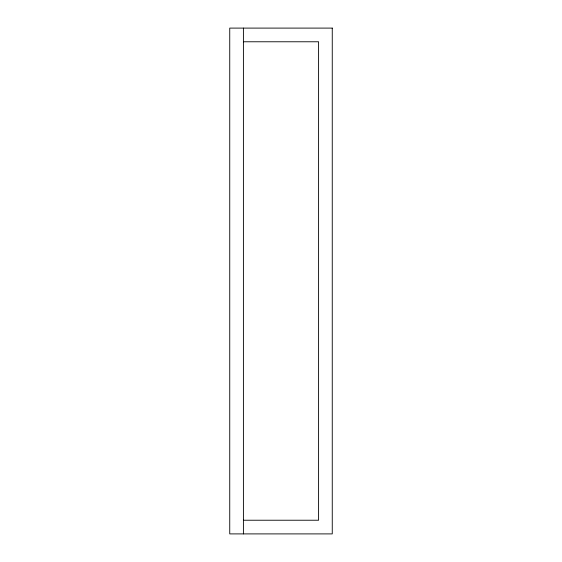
<?xml version="1.0" encoding="UTF-8"?>
<svg xmlns="http://www.w3.org/2000/svg" width="562" height="562" viewBox="0 0 562 562"><rect width="100%" height="100%" fill="white"/><g stroke="black" fill="none" stroke-linecap="round" stroke-linejoin="round"><path stroke-width="0.84" d="M243.409 41.771L318.591 41.771L318.591 520.229L243.409 520.229M243.409 28.1L243.409 533.9M332.261 28.1L229.739 28.1L229.739 533.9L332.261 533.9L332.261 28.1"/></g></svg>
